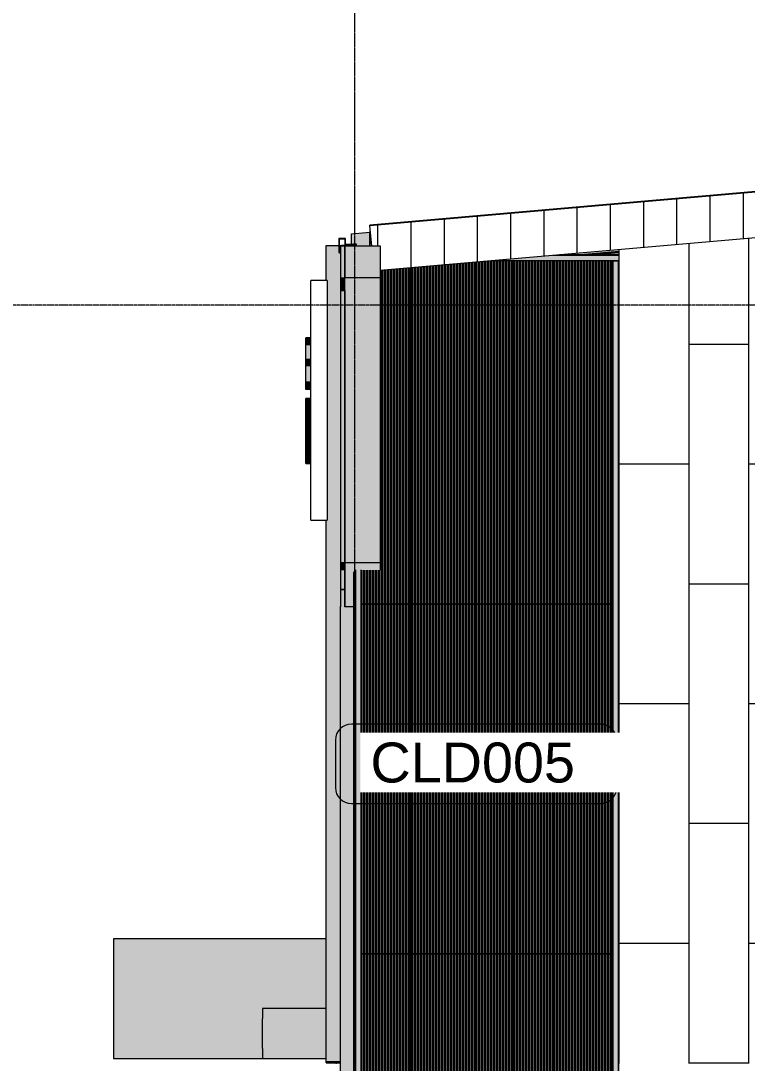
# Model space of a CAD drawing. Header units: millimetres. Extents: x -4612930 to -4329258, y -1064 to 30311.
# Drawn here: x -4581653 to -4574375, y 7603 to 18045 of the extents above; entities that cross this region are included whole.
import ezdxf

# ---------------------------------------------------------------- set-up
doc = ezdxf.new("R2010")
doc.units = ezdxf.units.MM
doc.linetypes.add('AEC_Center', pattern=[24, 12, -4, 4, -4])
doc.linetypes.add('Grid Line', pattern=[21, 12, -3, 3, -3])
for name, color, linetype, lineweight in [('A-ANNO-KEYN', 231, 'Continuous', 5), ('A-FLOR-LEVL', 51, 'Continuous', 5), ('A-GENM', 13, 'Continuous', 5), ('A-GLAZ-CURT', 52, 'Continuous', 5), ('A-GLAZ-CWMG', 51, 'Continuous', 5), ('A-ROOF', 132, 'Continuous', 5), ('A-ROOF-OTLN', 132, 'Continuous', 5), ('A-ROOF-PATT', 132, 'Continuous', 5), ('A-WALL', 113, 'Continuous', 5), ('A-WALL-PATT', 111, 'Continuous', 5), ('S-BEAM', 12, 'Continuous', 5), ('S-GRID', 1, 'Continuous', 5)]:
    doc.layers.add(name, color=color, linetype=linetype, lineweight=lineweight)
doc.styles.add('Arial_1', font='arial.ttf', dxfattribs={"height": 400})

# ---------------------------------------------------------------- blocks, each defined once
blk = doc.blocks.new('Structural Framing 21 - Structural Framing 1-750478-SOUTH WEST')
at = {"layer": 'S-BEAM'}
for points in [[(-4575947, 15700), (-4575879, 15701), (-4575659, 15721), (-4575659, 15731), (-4576019, 15700), (-4575961, 15700)], [(-4575894, 15700), (-4575763, 15700), (-4575659, 15711), (-4575659, 15721), (-4575879, 15701)], [(-4575675, 15700), (-4575659, 15700), (-4575659, 15709), (-4575763, 15700), (-4575707, 15700)]]:
    blk.add_hatch(color=256, dxfattribs=at).paths.add_polyline_path(points)
for p, q in [((-4576019, 15700), (-4575659, 15731)), ((-4575659, 15721), (-4575894, 15700))]:
    blk.add_line(p, q, dxfattribs=at)
blk = doc.blocks.new('Mechanical - Condensers - Mechanical - Condensers-1249279-SOUTH WEST')
at = {"layer": 'A-GENM'}
for points in [[(-4580021, 8750), (-4578595, 8750), (-4578595, 8850), (-4580725, 8850), (-4580725, 8750), (-4580252, 8750)], [(-4579232, 7750), (-4579232, 8150), (-4578595, 8150), (-4578595, 8750), (-4580725, 8750), (-4580725, 7750), (-4580021, 7750)], [(-4579101, 8050), (-4578595, 8050), (-4578595, 8150), (-4579232, 8150), (-4579232, 8050)], [(-4579101, 7750), (-4578595, 7750), (-4578595, 8050), (-4579232, 8050), (-4579232, 7750)], [(-4579829, 7650), (-4579232, 7651), (-4579232, 7750), (-4580725, 7750), (-4580725, 7650), (-4579849, 7650)], [(-4578713, 7650), (-4578595, 7652), (-4578595, 7750), (-4579232, 7750), (-4579232, 7650), (-4578715, 7650)]]:
    blk.add_hatch(color=256, dxfattribs=at).paths.add_polyline_path(points)
for p, q in [((-4578595, 8850), (-4580725, 8850)), ((-4580725, 8750), (-4580725, 7750)), ((-4578595, 8150), (-4579232, 8150)), ((-4579232, 7750), (-4579232, 8050)), ((-4580725, 7650), (-4579232, 7650)), ((-4579232, 7650), (-4578595, 7650))]:
    blk.add_line(p, q, dxfattribs=at)
for centre, start_param, end_param in [((-4580725, 8750), 0, 1.570796), ((-4579232, 8050), 0, 1.570796), ((-4580725, 7750), 1.570796, 3.141593), ((-4579232, 7750), 1.570796, 3.141593)]:
    blk.add_ellipse(centre, major_axis=(0, 100), ratio=0.000007, start_param=start_param, end_param=end_param, dxfattribs=at)
blk = doc.blocks.new('Structural Framing 56 - Structural Framing 1-1480425-SOUTH WEST')
at = {"layer": 'S-BEAM'}
blk.add_hatch(color=256, dxfattribs=at).paths.add_polyline_path([(-4576032, 15700), (-4576022, 15700), (-4576035, 15700)])
blk = doc.blocks.new('Structural Framing 46 - Structural Framing 1-1621990-SOUTH WEST')
at = {"layer": 'S-BEAM'}
blk.add_hatch(color=256, dxfattribs=at).paths.add_polyline_path([(-4576022, 15700), (-4576019, 15700), (-4575879, 15713)])
blk.add_line((-4575659, 15732), (-4576022, 15700), dxfattribs=at)
blk = doc.blocks.new('Roof Gutters3 - Roof Gutters-1885272-SOUTH WEST')
at = {"layer": 'A-ROOF-PATT'}
h = blk.add_hatch(dxfattribs=at)
h.set_pattern_fill('FP_20', color=256, style=0, pattern_type=2)
h.set_pattern_definition([(86.828, (-4548530.56, 18582.98), (-331.733, -29.0035), [])])
h.paths.add_polyline_path([(-4578155, 15992), (-4558305, 17728), (-4558305, 17734), (-4578155, 15997)])
h = blk.add_hatch(dxfattribs=at)
h.set_pattern_fill('FP_19', color=256, style=0, pattern_type=2)
h.set_pattern_definition([(90, (-4547772.3, 16803.9), (-333, 2e-14), [])])
h.paths.add_polyline_path([(-4578051, 15543), (-4558305, 17271), (-4538559, 15543), (-4538559, 15669), (-4538483, 15669), (-4538455, 15992), (-4558305, 17728), (-4578155, 15992), (-4578137, 15790), (-4578051, 15790), (-4578051, 15560)])
h.paths.add_polyline_path([(-4538455, 15992), (-4538455, 15992), (-4538583, 16000)])
h = blk.add_hatch(dxfattribs=at)
h.set_pattern_fill('FP_21', color=256, style=0, pattern_type=2)
h.set_pattern_definition([(264.897, (-4548525.9, 18526.15), (331.7204, 24.1453), [])])
h.paths.add_polyline_path([(-4578155, 15989), (-4578155, 15989), (-4578155, 15990)])
at = {"layer": 'A-ROOF'}
for p, q in [((-4558305, 17734), (-4578155, 15997)), ((-4558305, 17728), (-4578155, 15992)), ((-4558305, 17271), (-4578051, 15543)), ((-4578155, 15992), (-4578155, 15997)), ((-4578155, 15997), (-4578155, 15994)), ((-4578155, 15989), (-4578155, 15994)), ((-4578155, 15994), (-4578155, 15989)), ((-4578137, 15790), (-4578155, 15992))]:
    blk.add_line(p, q, dxfattribs=at)
blk = doc.blocks.new('Skygate1 - Skygate-2245925-SOUTH WEST')
at = {"layer": 'A-GENM'}
h = blk.add_hatch(color=256, dxfattribs=at)
h.paths.add_polyline_path([(-4578449, 7615), (-4578449, 12177), (-4578445, 12177), (-4578445, 15714), (-4578465, 15725), (-4578465, 15795), (-4578595, 15795), (-4578595, 15445), (-4578584, 15445), (-4578584, 13042), (-4578595, 13042), (-4578595, 7615)])
h.paths.add_polyline_path([(-4578445, 15719), (-4578445, 15795), (-4578460, 15795), (-4578460, 15728), (-4578455, 15725)])
h = blk.add_hatch(color=256, dxfattribs=at)
h.paths.add_polyline_path([(-4578410, 15790), (-4578405, 15790), (-4578405, 15793), (-4578440, 15793), (-4578440, 15790)])
h.paths.add_polyline_path([(-4578400, 15790), (-4578399, 15790), (-4578400, 15793)])
for points in [[(-4578399, 15790), (-4578324, 15790), (-4578324, 15808), (-4578399, 15808), (-4578399, 15793)], [(-4578324, 15790), (-4578310, 15790), (-4578310, 15808), (-4578324, 15808), (-4578324, 15793)], [(-4578304, 15790), (-4578304, 15808), (-4578310, 15808), (-4578310, 15790)], [(-4578289, 15790), (-4578290, 15808), (-4578304, 15808), (-4578304, 15790), (-4578290, 15790)], [(-4578449, 7608), (-4578449, 7615), (-4578595, 7615), (-4578595, 7608)]]:
    blk.add_hatch(color=256, dxfattribs=at).paths.add_polyline_path(points)
for p, q in [((-4578595, 15445), (-4578595, 15795)), ((-4578595, 15795), (-4578465, 15795)), ((-4578460, 15795), (-4578445, 15795)), ((-4578445, 15795), (-4578445, 15790)), ((-4578440, 15790), (-4578440, 15793)), ((-4578405, 15793), (-4578440, 15793)), ((-4578399, 15790), (-4578399, 15808)), ((-4578399, 15808), (-4578324, 15808)), ((-4578310, 15808), (-4578324, 15808)), ((-4578324, 15808), (-4578324, 15790)), ((-4578310, 15808), (-4578310, 15790)), ((-4578304, 15808), (-4578310, 15808)), ((-4578310, 15790), (-4578310, 15808)), ((-4578304, 15790), (-4578304, 15808)), ((-4578289, 15808), (-4578304, 15808)), ((-4578304, 15808), (-4578304, 15790)), ((-4578289, 15790), (-4578289, 15808)), ((-4578595, 7615), (-4578595, 13042)), ((-4578449, 7615), (-4578595, 7615)), ((-4578449, 7615), (-4578595, 7615)), ((-4578595, 7608), (-4578595, 7615)), ((-4578595, 7607), (-4578595, 7608)), ((-4578595, 7608), (-4578449, 7608))]:
    blk.add_line(p, q, dxfattribs=at)
blk = doc.blocks.new('Generic Models 19 - Generic Models 13-2245973-SOUTH WEST')
at = {"layer": 'A-GENM'}
for p, q in [((-4578747, 13042), (-4578747, 15445)), ((-4578584, 15445), (-4578747, 15445)), ((-4578584, 15445), (-4578584, 13042)), ((-4578747, 13042), (-4578584, 13042))]:
    blk.add_line(p, q, dxfattribs=at)
blk = doc.blocks.new('Generic Models 21 - Generic Models 13-2246435-SOUTH WEST')
at = {"layer": 'A-GENM'}
for points in [[(-4578440, 15790), (-4578440, 15791), (-4578445, 15790)], [(-4578489, 7600), (-4578449, 7600), (-4578449, 7607), (-4578500, 7607), (-4578500, 7600), (-4578495, 7600)]]:
    blk.add_hatch(color=256, dxfattribs=at).paths.add_polyline_path(points)
for p, q in [((-4578445, 15791), (-4578440, 15791)), ((-4578440, 15791), (-4578445, 15791)), ((-4578445, 15791), (-4578440, 15791)), ((-4578440, 15791), (-4578445, 15791)), ((-4578440, 15791), (-4578445, 15791)), ((-4578500, 7600), (-4578500, 7607)), ((-4578489, 7600), (-4578495, 7600))]:
    blk.add_line(p, q, dxfattribs=at)
blk = doc.blocks.new('Rectangular Mullion - Frame_Framed Facade_Danpal_DPANMF BT1-1262946-SOUTH WEST')
at = {"layer": 'A-GLAZ-CWMG'}
for points in [[(-4578315, 5860), (-4578308, 5860), (-4578308, 9300), (-4578317, 9300), (-4578317, 5860)], [(-4578305, 5860), (-4578305, 9300), (-4578308, 9300), (-4578306, 5860)]]:
    blk.add_hatch(color=256, dxfattribs=at).paths.add_polyline_path(points)
for p, q in [((-4578317, 5860), (-4578317, 9300)), ((-4578308, 5860), (-4578308, 9300)), ((-4578308, 5860), (-4578317, 5860)), ((-4578305, 5860), (-4578308, 5860))]:
    blk.add_line(p, q, dxfattribs=at)
blk = doc.blocks.new('FP_221-SOUTH WEST')
at = {"layer": 'A-GENM'}
blk.add_line((-4576712, 8700), (-4576712, 5259), dxfattribs=at)
blk = doc.blocks.new('MulticellPanel_Polycarbonate_Danpal_1040w - Grey-V220-SOUTH WEST')
at = {"layer": 'A-GENM'}
h = blk.add_hatch(dxfattribs=at)
h.set_pattern_fill('FP_142', color=256, style=0, pattern_type=2)
h.set_pattern_definition([(90, (-4576191.907, 6956.646), (15, -9e-16), [])])
h.paths.add_polyline_path([(-4576709, 5259), (-4575718, 5260), (-4575718, 8700), (-4576709, 8700), (-4576709, 5285)])
for q in [(-4576712, 8700), (-4575718, 8700)]:
    blk.add_line((-4576709, 8700), q, dxfattribs=at)
blk.add_blockref('FP_221-SOUTH WEST', (0, 0), dxfattribs=at)
blk = doc.blocks.new('Rectangular Mullion - Frame_Framed Facade_Danpal_DPANMF BT2-V223-SOUTH WEST')
at = {"layer": 'A-GLAZ-CWMG'}
for points in [[(-4578305, 5260), (-4578299, 5260), (-4578299, 8700), (-4578305, 8700), (-4578305, 5285)], [(-4578288, 5260), (-4578246, 5260), (-4578246, 8700), (-4578299, 8700), (-4578299, 5260)]]:
    blk.add_hatch(color=256, dxfattribs=at).paths.add_polyline_path(points)
for p, q in [((-4578305, 8700), (-4578305, 5260)), ((-4578299, 8700), (-4578299, 5260)), ((-4578246, 8700), (-4578246, 5260)), ((-4578299, 5260), (-4578305, 5260)), ((-4578246, 5260), (-4578299, 5260))]:
    blk.add_line(p, q, dxfattribs=at)
blk = doc.blocks.new('Rectangular Mullion - Frame_Framed Facade_Danpal_DPANMF BT1-2873973-SOUTH WEST')
at = {"layer": 'A-GLAZ-CWMG'}
for points in [[(-4575664, 12200), (-4575664, 15640), (-4575718, 15640), (-4575718, 12200), (-4575675, 12200)], [(-4575659, 12200), (-4575659, 15640), (-4575664, 15640), (-4575664, 12200)]]:
    blk.add_hatch(color=256, dxfattribs=at).paths.add_polyline_path(points)
for p, q in [((-4575718, 15640), (-4575664, 15640)), ((-4575718, 12200), (-4575718, 15640)), ((-4575664, 15640), (-4575659, 15640)), ((-4575664, 12200), (-4575664, 15640))]:
    blk.add_line(p, q, dxfattribs=at)
blk = doc.blocks.new('FP_225-SOUTH WEST')
at = {"layer": 'A-GENM'}
blk.add_line((-4576712, 5259), (-4576712, 8700), dxfattribs=at)
blk = doc.blocks.new('FP_226-SOUTH WEST')
at = {"layer": 'A-GENM'}
blk.add_line((-4577752, 8700), (-4577752, 5259), dxfattribs=at)
blk = doc.blocks.new('MulticellPanel_Polycarbonate_Danpal_1040w - Grey-V224-SOUTH WEST')
at = {"layer": 'A-GENM'}
h = blk.add_hatch(dxfattribs=at)
h.set_pattern_fill('FP_143', color=256, style=0, pattern_type=2)
h.set_pattern_definition([(90, (-4577231.907, 6956.646), (15, -9e-16), [])])
h.paths.add_polyline_path([(-4577749, 5259), (-4577589, 5259), (-4577588, 6100), (-4577440, 6100), (-4577440, 5259), (-4576715, 5259), (-4576715, 8700), (-4577749, 8700), (-4577749, 5267)])
for p, q in [((-4577749, 8700), (-4577752, 8700)), ((-4577749, 8700), (-4576715, 8700)), ((-4576712, 8700), (-4576715, 8700))]:
    blk.add_line(p, q, dxfattribs=at)
for name in ['FP_226-SOUTH WEST', 'FP_225-SOUTH WEST']:
    blk.add_blockref(name, (0, 0), dxfattribs=at)
blk = doc.blocks.new('FP_227-SOUTH WEST')
at = {"layer": 'A-GENM'}
blk.add_line((-4577752, 5259), (-4577752, 8700), dxfattribs=at)
blk = doc.blocks.new('MulticellPanel_Polycarbonate_Danpal_1040w - Grey-2878637-SOUTH WEST')
at = {"layer": 'A-GENM'}
h = blk.add_hatch(dxfattribs=at)
h.set_pattern_fill('FP_144', color=256, style=0, pattern_type=2)
h.set_pattern_definition([(90, (-4578021.614, 6956.646), (15, -9e-16), [])])
h.paths.add_polyline_path([(-4577774, 5259), (-4577755, 5259), (-4577755, 8700), (-4578246, 8700), (-4578246, 5260), (-4577777, 5259)])
for p in [(-4578246, 8700), (-4577752, 8700)]:
    blk.add_line(p, (-4577755, 8700), dxfattribs=at)
blk.add_blockref('FP_227-SOUTH WEST', (0, 0), dxfattribs=at)
blk = doc.blocks.new('FP_229-SOUTH WEST')
at = {"layer": 'A-GENM'}
blk.add_line((-4576712, 12200), (-4576712, 8700), dxfattribs=at)
blk = doc.blocks.new('MulticellPanel_Polycarbonate_Danpal_1040w - Grey-V228-SOUTH WEST')
at = {"layer": 'A-GENM'}
h = blk.add_hatch(dxfattribs=at)
h.set_pattern_fill('FP_145', color=256, style=0, pattern_type=2)
h.set_pattern_definition([(90, (-4576191.907, 10450), (15, -9e-16), [])])
h.paths.add_polyline_path([(-4576709, 8700), (-4575718, 8700), (-4575718, 12200), (-4576709, 12200), (-4576709, 8703)])
for p, q in [((-4576709, 12200), (-4576712, 12200)), ((-4576709, 12200), (-4575718, 12200)), ((-4576712, 8700), (-4576709, 8700)), ((-4575718, 8700), (-4576709, 8700))]:
    blk.add_line(p, q, dxfattribs=at)
blk.add_blockref('FP_229-SOUTH WEST', (0, 0), dxfattribs=at)
blk = doc.blocks.new('FP_231-SOUTH WEST')
at = {"layer": 'A-GENM'}
blk.add_line((-4576712, 8700), (-4576712, 12200), dxfattribs=at)
blk = doc.blocks.new('FP_232-SOUTH WEST')
at = {"layer": 'A-GENM'}
blk.add_line((-4577752, 12200), (-4577752, 8700), dxfattribs=at)
blk = doc.blocks.new('MulticellPanel_Polycarbonate_Danpal_1040w - Grey-V230-SOUTH WEST')
at = {"layer": 'A-GENM'}
h = blk.add_hatch(dxfattribs=at)
h.set_pattern_fill('FP_146', color=256, style=0, pattern_type=2)
h.set_pattern_definition([(90, (-4577231.907, 10450), (15, -9e-16), [])])
h.paths.add_polyline_path([(-4577749, 8700), (-4576715, 8700), (-4576715, 12200), (-4577749, 12200), (-4577749, 8703)])
for p, q in [((-4577749, 12200), (-4577752, 12200)), ((-4577749, 12200), (-4576715, 12200)), ((-4576712, 12200), (-4576715, 12200)), ((-4577752, 8700), (-4577749, 8700)), ((-4576715, 8700), (-4577749, 8700)), ((-4576715, 8700), (-4576712, 8700))]:
    blk.add_line(p, q, dxfattribs=at)
for name in ['FP_232-SOUTH WEST', 'FP_231-SOUTH WEST']:
    blk.add_blockref(name, (0, 0), dxfattribs=at)
blk = doc.blocks.new('FP_233-SOUTH WEST')
at = {"layer": 'A-GENM'}
blk.add_line((-4577752, 8700), (-4577752, 12200), dxfattribs=at)
blk = doc.blocks.new('MulticellPanel_Polycarbonate_Danpal_1040w - Grey-2878639-SOUTH WEST')
at = {"layer": 'A-GENM'}
h = blk.add_hatch(dxfattribs=at)
h.set_pattern_fill('FP_147', color=256, style=0, pattern_type=2)
h.set_pattern_definition([(90, (-4578021.614, 10450), (15, -9e-16), [])])
h.paths.add_polyline_path([(-4578246, 8700), (-4577755, 8700), (-4577756, 12200), (-4578246, 12200), (-4578246, 8703)])
for p, q in [((-4578246, 12200), (-4577755, 12200)), ((-4577752, 12200), (-4577755, 12200)), ((-4577755, 8700), (-4578246, 8700)), ((-4577755, 8700), (-4577752, 8700))]:
    blk.add_line(p, q, dxfattribs=at)
blk.add_blockref('FP_233-SOUTH WEST', (0, 0), dxfattribs=at)
blk = doc.blocks.new('Rectangular Mullion - Frame_Framed Facade_Danpal_DPANMF BT2-1886134-SOUTH WEST')
at = {"layer": 'A-GLAZ-CWMG'}
for points in [[(-4576711, 15641), (-4575659, 15641), (-4575659, 15695), (-4576339, 15693), (-4576712, 15660), (-4576712, 15641)], [(-4576107, 15695), (-4575659, 15695), (-4575659, 15700), (-4576256, 15700), (-4576319, 15695), (-4576109, 15695)]]:
    blk.add_hatch(color=256, dxfattribs=at).paths.add_polyline_path(points)
for p, q in [((-4575659, 15695), (-4576319, 15695)), ((-4575659, 15700), (-4576256, 15700)), ((-4575659, 15641), (-4576712, 15641))]:
    blk.add_line(p, q, dxfattribs=at)
blk = doc.blocks.new('Rectangular Mullion - Frame_Framed Facade_Danpal_DPANMF BT2-1113567-SOUTH WEST')
at = {"layer": 'A-GLAZ-CWMG'}
blk.add_hatch(color=256, dxfattribs=at).paths.add_polyline_path([(-4576720, 15641), (-4576712, 15642), (-4576712, 15660), (-4576914, 15641), (-4576742, 15641)])
blk.add_line((-4576712, 15641), (-4576929, 15641), dxfattribs=at)
blk = doc.blocks.new('Rectangular Mullion - Frame_Framed Facade_Danpal_DPANMF BT2-V235-SOUTH WEST')
at = {"layer": 'A-GLAZ-CWMG'}
for points in [[(-4578305, 8700), (-4578299, 8700), (-4578299, 12200), (-4578305, 12200), (-4578305, 8703)], [(-4578295, 8700), (-4578246, 8700), (-4578246, 12200), (-4578299, 12200), (-4578299, 8700)]]:
    blk.add_hatch(color=256, dxfattribs=at).paths.add_polyline_path(points)
for p, q in [((-4578305, 12200), (-4578305, 8700)), ((-4578299, 12200), (-4578299, 8700)), ((-4578246, 12200), (-4578246, 8700))]:
    blk.add_line(p, q, dxfattribs=at)
blk = doc.blocks.new('Rectangular Mullion - Frame_Framed Facade_Danpal_DPANMF BT1-V236-SOUTH WEST')
at = {"layer": 'A-GLAZ-CWMG'}
for points in [[(-4575718, 5260), (-4575664, 5260), (-4575664, 8700), (-4575718, 8700), (-4575718, 5427)], [(-4575664, 5260), (-4575659, 5260), (-4575659, 8700), (-4575664, 8700), (-4575664, 5427)]]:
    blk.add_hatch(color=256, dxfattribs=at).paths.add_polyline_path(points)
for p, q in [((-4575718, 5260), (-4575718, 8700)), ((-4575664, 5260), (-4575664, 8700)), ((-4575659, 5260), (-4575659, 7600)), ((-4575664, 5260), (-4575718, 5260)), ((-4575659, 5260), (-4575664, 5260))]:
    blk.add_line(p, q, dxfattribs=at)
blk = doc.blocks.new('Rectangular Mullion - Frame_Framed Facade_Danpal_DPANMF BT1-2872322-SOUTH WEST')
at = {"layer": 'A-GLAZ-CWMG'}
for points in [[(-4578308, 9300), (-4578308, 12524), (-4578317, 12524), (-4578315, 9300)], [(-4578305, 9300), (-4578305, 12525), (-4578308, 12525), (-4578308, 9300)]]:
    blk.add_hatch(color=256, dxfattribs=at).paths.add_polyline_path(points)
for p, q in [((-4578317, 9300), (-4578317, 12524)), ((-4578308, 9300), (-4578308, 12525))]:
    blk.add_line(p, q, dxfattribs=at)
blk = doc.blocks.new('FP_238-SOUTH WEST')
at = {"layer": 'A-GENM'}
blk.add_line((-4576712, 15641), (-4576712, 12200), dxfattribs=at)
blk = doc.blocks.new('MulticellPanel_Polycarbonate_Danpal_1040w - Grey-V237-SOUTH WEST')
at = {"layer": 'A-GENM'}
h = blk.add_hatch(dxfattribs=at)
h.set_pattern_fill('FP_148', color=256, style=0, pattern_type=2)
h.set_pattern_definition([(90, (-4576191.907, 13943.354), (15, -9e-16), [])])
h.paths.add_polyline_path([(-4576709, 12200), (-4575718, 12200), (-4575718, 15640), (-4576709, 15641), (-4576709, 12210)])
for p in [(-4576712, 12200), (-4575718, 12200)]:
    blk.add_line(p, (-4576709, 12200), dxfattribs=at)
blk.add_blockref('FP_238-SOUTH WEST', (0, 0), dxfattribs=at)
blk = doc.blocks.new('FP_240-SOUTH WEST')
at = {"layer": 'A-GENM'}
blk.add_line((-4576712, 12200), (-4576712, 15641), dxfattribs=at)
blk = doc.blocks.new('FP_241-SOUTH WEST')
at = {"layer": 'A-GENM'}
blk.add_line((-4577752, 15569), (-4577752, 12200), dxfattribs=at)
blk = doc.blocks.new('MulticellPanel_Polycarbonate_Danpal_1040w - Grey-V239-SOUTH WEST')
at = {"layer": 'A-GENM'}
h = blk.add_hatch(dxfattribs=at)
h.set_pattern_fill('FP_149', color=256, style=0, pattern_type=2)
h.set_pattern_definition([(90, (-4577231.907, 13943.354), (15, -9e-16), [])])
h.paths.add_polyline_path([(-4577749, 12200), (-4576715, 12200), (-4576715, 15641), (-4576929, 15641), (-4577749, 15569), (-4577749, 12202)])
for p, q in [((-4577752, 12200), (-4577749, 12200)), ((-4576715, 12200), (-4577749, 12200)), ((-4576715, 12200), (-4576712, 12200))]:
    blk.add_line(p, q, dxfattribs=at)
for name in ['FP_241-SOUTH WEST', 'FP_240-SOUTH WEST']:
    blk.add_blockref(name, (0, 0), dxfattribs=at)
blk = doc.blocks.new('FP_243-SOUTH WEST')
at = {"layer": 'A-GENM'}
blk.add_line((-4577752, 12200), (-4577752, 15569), dxfattribs=at)
blk = doc.blocks.new('MulticellPanel_Polycarbonate_Danpal_1040w - Grey-V242-SOUTH WEST')
at = {"layer": 'A-GENM'}
h = blk.add_hatch(dxfattribs=at)
h.set_pattern_fill('FP_150', color=256, style=0, pattern_type=2)
h.set_pattern_definition([(90, (-4578021.614, 13943.354), (15, -9e-16), [])])
h.paths.add_polyline_path([(-4577756, 12200), (-4577755, 12202), (-4577755, 15569), (-4578051, 15543), (-4578051, 12543), (-4578246, 12543), (-4578246, 12200), (-4577763, 12200)])
for q in [(-4578246, 12200), (-4577752, 12200)]:
    blk.add_line((-4577755, 12200), q, dxfattribs=at)
blk.add_blockref('FP_243-SOUTH WEST', (0, 0), dxfattribs=at)
blk = doc.blocks.new('Rectangular Mullion - Frame_Framed Facade_Danpal_DPANMF BT1-V244-SOUTH WEST')
at = {"layer": 'A-GLAZ-CWMG'}
for points in [[(-4575718, 8700), (-4575664, 8700), (-4575664, 12200), (-4575718, 12200), (-4575718, 8846)], [(-4575659, 8700), (-4575659, 12200), (-4575664, 12200), (-4575664, 8700)]]:
    blk.add_hatch(color=256, dxfattribs=at).paths.add_polyline_path(points)
for p, q in [((-4575718, 8700), (-4575718, 12200)), ((-4575664, 8700), (-4575664, 12200))]:
    blk.add_line(p, q, dxfattribs=at)
blk = doc.blocks.new('Rectangular Mullion - Frame_Framed Facade_Danpal_DPANMF BT2-2874239-SOUTH WEST')
at = {"layer": 'A-GLAZ-CWMG'}
for points in [[(-4578305, 12200), (-4578299, 12200), (-4578300, 12544), (-4578305, 12544), (-4578305, 12264)], [(-4578295, 12200), (-4578246, 12200), (-4578246, 12545), (-4578299, 12545), (-4578299, 12200), (-4578296, 12200)]]:
    blk.add_hatch(color=256, dxfattribs=at).paths.add_polyline_path(points)
for p, q in [((-4578305, 12544), (-4578305, 12200)), ((-4578299, 12545), (-4578299, 12200)), ((-4578246, 12545), (-4578246, 12200))]:
    blk.add_line(p, q, dxfattribs=at)
blk = doc.blocks.new('T-Keynote-ANZRS - Keynote Value _2mm Opaque_ box-1903833-SOUTH WEST')
at = {"layer": 'A-ANNO-KEYN'}
for p, q in [((-4554594, 6285), (-4557093, 6285)), ((-4557253, 6125), (-4557253, 5650)), ((-4554434, 5650), (-4554434, 6125)), ((-4557093, 5490), (-4554594, 5490))]:
    blk.add_line(p, q, dxfattribs=at)
for centre, start, end in [((-4557093, 6125), 90, 180), ((-4554594, 6125), 360, 90), ((-4557093, 5650), 180, 270), ((-4554594, 5650), 270, 360)]:
    blk.add_arc(centre, 160, start, end, dxfattribs=at)

msp = doc.modelspace()

# ---------------------------------------------------------------- hatches: boundary and pattern name
at = {"layer": 'A-GENM'}
for points in [[(-4578747, 14867), (-4578747, 14871), (-4578797, 14871), (-4578797, 14867)], [(-4578747, 14864), (-4578747, 14867), (-4578797, 14867), (-4578797, 14864)], [(-4578747, 14801), (-4578747, 14864), (-4578797, 14864), (-4578797, 14801)], [(-4578747, 14652), (-4578747, 14801), (-4578797, 14801), (-4578797, 14652)], [(-4578747, 14589), (-4578747, 14652), (-4578797, 14652), (-4578797, 14589)], [(-4578747, 14424), (-4578747, 14589), (-4578797, 14589), (-4578797, 14424)], [(-4578747, 14361), (-4578747, 14424), (-4578797, 14424), (-4578797, 14361)], [(-4578747, 14358), (-4578747, 14361), (-4578797, 14361), (-4578797, 14358)], [(-4578797, 14353), (-4578747, 14353), (-4578747, 14358), (-4578797, 14358)], [(-4578747, 14259), (-4578747, 14261), (-4578797, 14259), (-4578797, 14259)], [(-4578747, 14254), (-4578747, 14259), (-4578797, 14257), (-4578797, 14254)], [(-4578747, 14212), (-4578747, 14254), (-4578797, 14254), (-4578797, 14212)], [(-4578747, 14169), (-4578747, 14212), (-4578797, 14212), (-4578797, 14169)], [(-4578747, 14127), (-4578747, 14169), (-4578797, 14169), (-4578797, 14127)], [(-4578747, 14085), (-4578747, 14127), (-4578797, 14127), (-4578797, 14085)], [(-4578797, 14048), (-4578747, 14050), (-4578747, 14085), (-4578797, 14085), (-4578797, 14050)], [(-4578747, 14010), (-4578747, 14048), (-4578797, 14048), (-4578797, 14010)], [(-4578797, 13972), (-4578747, 13973), (-4578747, 14010), (-4578797, 14010), (-4578797, 13973)], [(-4578747, 13932), (-4578747, 13972), (-4578797, 13972), (-4578797, 13932)], [(-4578747, 13887), (-4578747, 13932), (-4578797, 13932), (-4578797, 13887)], [(-4578797, 13843), (-4578747, 13843), (-4578747, 13887), (-4578797, 13887)], [(-4578747, 13800), (-4578747, 13843), (-4578797, 13843), (-4578797, 13800)], [(-4578747, 13757), (-4578747, 13800), (-4578797, 13800), (-4578797, 13757)], [(-4578797, 13678), (-4578747, 13678), (-4578747, 13757), (-4578797, 13757), (-4578797, 13688)], [(-4578747, 13610), (-4578747, 13678), (-4578797, 13678), (-4578797, 13610)]]:
    msp.add_hatch(color=256, dxfattribs=at).paths.add_polyline_path(points)
at = {"layer": 'A-ROOF'}
h = msp.add_hatch(color=256, dxfattribs=at)
h.paths.add_polyline_path([(-4576256, 15700), (-4576044, 15700), (-4575659, 15734), (-4575659, 15752), (-4576109, 15713)])
h.paths.add_polyline_path([(-4578289, 15790), (-4578160, 15790), (-4578160, 15916), (-4578155, 15916), (-4578155, 15928), (-4578339, 15912), (-4578339, 15808), (-4578289, 15808)])
h = msp.add_hatch(color=256, dxfattribs=at)
h.paths.add_polyline_path([(-4538455, 15669), (-4538457, 15967), (-4538483, 15669)])
h.paths.add_polyline_path([(-4578137, 15790), (-4578155, 15967), (-4578155, 15790)])
msp.add_hatch(color=256, dxfattribs=at).paths.add_polyline_path([(-4576044, 15700), (-4576043, 15700), (-4575879, 15714)])
at = {"layer": 'A-ROOF-OTLN'}
h = msp.add_hatch(color=256, dxfattribs=at)
h.paths.add_polyline_path([(-4578445, 15714), (-4578445, 15719), (-4578460, 15728), (-4578460, 15861), (-4578405, 15861), (-4578405, 15790), (-4578400, 15790), (-4578400, 15866), (-4578465, 15866), (-4578465, 15725), (-4578460, 15722)])
h.paths.add_polyline_path([(-4578160, 15790), (-4578155, 15790), (-4578155, 15916), (-4578160, 15916)])
at = {"layer": 'A-WALL'}
for points in [[(-4578440, 15469), (-4578405, 15469), (-4578405, 15790), (-4578445, 15790), (-4578445, 15469)], [(-4578405, 15469), (-4578051, 15469), (-4578051, 15790), (-4578405, 15790), (-4578405, 15500)], [(-4578405, 15344), (-4578405, 15469), (-4578445, 15469), (-4578445, 15344), (-4578410, 15344)], [(-4578405, 12617), (-4578051, 12617), (-4578051, 15469), (-4578405, 15469), (-4578405, 12620)], [(-4578440, 12617), (-4578405, 12617), (-4578405, 15344), (-4578445, 15344), (-4578445, 12617)], [(-4578410, 12550), (-4578405, 12550), (-4578405, 12617), (-4578445, 12617), (-4578445, 12550), (-4578440, 12550)], [(-4578440, 12347), (-4578405, 12347), (-4578405, 12550), (-4578445, 12549), (-4578445, 12347)], [(-4578320, 12175), (-4578317, 12175), (-4578317, 12524), (-4578305, 12525), (-4578305, 12544), (-4578051, 12543), (-4578051, 12617), (-4578405, 12617), (-4578405, 12175), (-4578374, 12175)], [(-4578445, 12175), (-4578405, 12177), (-4578405, 12347), (-4578445, 12347), (-4578445, 12177)], [(-4578410, 5800), (-4578308, 5800), (-4578308, 5806), (-4578317, 5806), (-4578315, 5813), (-4578307, 5813), (-4578308, 5860), (-4578317, 5860), (-4578317, 12175), (-4578449, 12175), (-4578449, 5800)]]:
    msp.add_hatch(color=256, dxfattribs=at).paths.add_polyline_path(points)
at = {"layer": 'A-WALL-PATT'}
h = msp.add_hatch(dxfattribs=at)
h.set_pattern_fill('FP_2', color=256, style=0, pattern_type=2)
h.set_pattern_definition([(90, (-4536559.6, 7600), (-6000, 4e-13), [1200, -1200]), (90, (-4535359.6, 7600), (-6000, 4e-13), [1200, -1200]), (90, (-4534159.6, 7600), (-6000, 4e-13), [1200, -1200]), (90, (-4535359.6, 8800), (-6000, 4e-13), [1200, -1200]), (90, (-4534159.6, 8800), (-6000, 4e-13), [1200, -1200]), (180, (-4535359.6, 8800), (-3e-13, -2400), [1200, -4800]), (180, (-4534159.6, 10000), (-3e-13, -2400), [1200, -4800]), (90, (-4534159.6, 7600), (-6000, 4e-13), [1200, -1200]), (90, (-4532959.6, 7600), (-6000, 4e-13), [1200, -1200]), (90, (-4532359.6, 7600), (-6000, 4e-13), [1200, -1200]), (90, (-4532959.6, 8800), (-6000, 4e-13), [1200, -1200]), (90, (-4532359.6, 8800), (-6000, 4e-13), [1200, -1200]), (180, (-4532959.6, 8800), (-3e-13, -2400), [1200, -4800]), (180, (-4532359.6, 10000), (-3e-13, -2400), [600, -5400]), (90, (-4537159.6, 7600), (-6000, 4e-13), [1200, -1200]), (90, (-4536559.6, 7600), (-6000, 4e-13), [1200, -1200]), (90, (-4537159.6, 8800), (-6000, 4e-13), [1200, -1200]), (90, (-4536559.6, 8800), (-6000, 4e-13), [1200, -1200]), (180, (-4537159.6, 8800), (-3e-13, -2400), [1200, -4800]), (180, (-4536559.6, 10000), (-3e-13, -2400), [600, -5400]), (90, (-4536559.6, 7600), (-6000, 4e-13), [1200, -1200]), (90, (-4538359.6, 7600), (-6000, 4e-13), [1200, -1200])])
h.paths.add_polyline_path([(-4575659, 7600), (-4538559, 7600), (-4538559, 15543), (-4558305, 17271), (-4575659, 15752), (-4575659, 7706)])

# ---------------------------------------------------------------- linework, layer by layer
at = {"layer": 'A-FLOR-LEVL', "linetype": 'AEC_Center'}
msp.add_line((-4612130, 15200), (-4477322, 15200), dxfattribs=at)
at = {"layer": 'A-GENM'}
for p, q in [((-4578797, 14867), (-4578797, 14871)), ((-4578747, 14871), (-4578797, 14871)), ((-4578797, 14864), (-4578797, 14867)), ((-4578747, 14867), (-4578797, 14867)), ((-4578797, 14801), (-4578797, 14864)), ((-4578747, 14864), (-4578797, 14864)), ((-4578797, 14652), (-4578797, 14801)), ((-4578747, 14801), (-4578797, 14801)), ((-4578797, 14589), (-4578797, 14652)), ((-4578747, 14652), (-4578797, 14652)), ((-4578797, 14424), (-4578797, 14589)), ((-4578747, 14589), (-4578797, 14589)), ((-4578797, 14361), (-4578797, 14424)), ((-4578747, 14424), (-4578797, 14424)), ((-4578797, 14358), (-4578797, 14361)), ((-4578747, 14361), (-4578797, 14361)), ((-4578797, 14353), (-4578797, 14358)), ((-4578747, 14358), (-4578797, 14358)), ((-4578747, 14353), (-4578797, 14353)), ((-4578797, 14259), (-4578797, 14261)), ((-4578747, 14261), (-4578797, 14261)), ((-4578797, 14254), (-4578797, 14259)), ((-4578747, 14259), (-4578797, 14259)), ((-4578797, 14212), (-4578797, 14254)), ((-4578747, 14254), (-4578797, 14254)), ((-4578797, 14169), (-4578797, 14212)), ((-4578747, 14212), (-4578797, 14212)), ((-4578797, 14127), (-4578797, 14169)), ((-4578747, 14169), (-4578797, 14169)), ((-4578797, 14085), (-4578797, 14127)), ((-4578747, 14127), (-4578797, 14127)), ((-4578797, 14048), (-4578797, 14085)), ((-4578747, 14085), (-4578797, 14085)), ((-4578797, 14010), (-4578797, 14048)), ((-4578747, 14048), (-4578797, 14048)), ((-4578797, 13972), (-4578797, 14010)), ((-4578747, 14010), (-4578797, 14010)), ((-4578797, 13932), (-4578797, 13972)), ((-4578747, 13972), (-4578797, 13972)), ((-4578797, 13887), (-4578797, 13932)), ((-4578747, 13932), (-4578797, 13932)), ((-4578797, 13843), (-4578797, 13887)), ((-4578747, 13887), (-4578797, 13887)), ((-4578797, 13800), (-4578797, 13843)), ((-4578747, 13843), (-4578797, 13843)), ((-4578797, 13757), (-4578797, 13800)), ((-4578747, 13800), (-4578797, 13800)), ((-4578797, 13678), (-4578797, 13757)), ((-4578747, 13757), (-4578797, 13757)), ((-4578797, 13610), (-4578797, 13678)), ((-4578747, 13678), (-4578797, 13678)), ((-4578797, 13610), (-4578747, 13610))]:
    msp.add_line(p, q, dxfattribs=at)
at = {"layer": 'A-ROOF'}
for p, q in [((-4578339, 15912), (-4578155, 15928)), ((-4578339, 15808), (-4578339, 15912)), ((-4578155, 15971), (-4578155, 15790)), ((-4575659, 15734), (-4576044, 15700))]:
    msp.add_line(p, q, dxfattribs=at)
at = {"layer": 'A-ROOF-OTLN'}
for p, q in [((-4578155, 15916), (-4578160, 15916)), ((-4578160, 15916), (-4578160, 15790)), ((-4578400, 15866), (-4578465, 15866)), ((-4578465, 15866), (-4578465, 15725)), ((-4578460, 15728), (-4578460, 15861)), ((-4578460, 15861), (-4578405, 15861)), ((-4578405, 15861), (-4578405, 15790)), ((-4578400, 15790), (-4578400, 15866)), ((-4578465, 15725), (-4578445, 15714)), ((-4578445, 15719), (-4578460, 15728))]:
    msp.add_line(p, q, dxfattribs=at)
at = {"layer": 'A-WALL'}
for p, q in [((-4578445, 15344), (-4578445, 15790)), ((-4578445, 15790), (-4578405, 15790)), ((-4578405, 15790), (-4578405, 15469)), ((-4578405, 12175), (-4578405, 15790)), ((-4578405, 15790), (-4578051, 15790)), ((-4578051, 15790), (-4578051, 12543)), ((-4575659, 15752), (-4575659, 7600)), ((-4578445, 15469), (-4578405, 15469)), ((-4578051, 15469), (-4578405, 15469)), ((-4578405, 15344), (-4578445, 15344)), ((-4578445, 12617), (-4578445, 15344)), ((-4578445, 15344), (-4578405, 15344)), ((-4578405, 15344), (-4578405, 12617)), ((-4578445, 12550), (-4578445, 12617)), ((-4578405, 12617), (-4578445, 12617)), ((-4578445, 12347), (-4578445, 12550)), ((-4578445, 12550), (-4578405, 12550)), ((-4578405, 12617), (-4578405, 12550)), ((-4578051, 12617), (-4578405, 12617)), ((-4578405, 12550), (-4578405, 12347)), ((-4578445, 12175), (-4578445, 12347)), ((-4578445, 12347), (-4578405, 12347)), ((-4578405, 12347), (-4578445, 12347)), ((-4578405, 12347), (-4578405, 12175)), ((-4578449, 5800), (-4578449, 12177)), ((-4578449, 12177), (-4578445, 12177)), ((-4578317, 12175), (-4578405, 12175))]:
    msp.add_line(p, q, dxfattribs=at)
at = {"layer": 'S-GRID', "linetype": 'Grid Line'}
msp.add_line((-4578305, -610), (-4578305, 25305), dxfattribs=at)

# ---------------------------------------------------------------- block references
at = {"layer": 'A-ANNO-KEYN'}
msp.add_blockref('T-Keynote-ANZRS - Keynote Value _2mm Opaque_ box-1903833-SOUTH WEST', (-21248, 4715), dxfattribs=at)
at = {"layer": 'A-GENM'}
for name in ['Skygate1 - Skygate-2245925-SOUTH WEST', 'Generic Models 21 - Generic Models 13-2246435-SOUTH WEST', 'Generic Models 19 - Generic Models 13-2245973-SOUTH WEST', 'Mechanical - Condensers - Mechanical - Condensers-1249279-SOUTH WEST']:
    msp.add_blockref(name, (0, 0), dxfattribs=at)
at = {"layer": 'A-GLAZ-CURT'}
for name in ['MulticellPanel_Polycarbonate_Danpal_1040w - Grey-V242-SOUTH WEST', 'MulticellPanel_Polycarbonate_Danpal_1040w - Grey-V239-SOUTH WEST', 'MulticellPanel_Polycarbonate_Danpal_1040w - Grey-V237-SOUTH WEST', 'MulticellPanel_Polycarbonate_Danpal_1040w - Grey-2878639-SOUTH WEST', 'MulticellPanel_Polycarbonate_Danpal_1040w - Grey-V230-SOUTH WEST', 'MulticellPanel_Polycarbonate_Danpal_1040w - Grey-V228-SOUTH WEST', 'MulticellPanel_Polycarbonate_Danpal_1040w - Grey-2878637-SOUTH WEST', 'MulticellPanel_Polycarbonate_Danpal_1040w - Grey-V224-SOUTH WEST', 'MulticellPanel_Polycarbonate_Danpal_1040w - Grey-V220-SOUTH WEST']:
    msp.add_blockref(name, (0, 0), dxfattribs=at)
at = {"layer": 'A-GLAZ-CWMG'}
for name in ['Rectangular Mullion - Frame_Framed Facade_Danpal_DPANMF BT2-1886134-SOUTH WEST', 'Rectangular Mullion - Frame_Framed Facade_Danpal_DPANMF BT2-1113567-SOUTH WEST', 'Rectangular Mullion - Frame_Framed Facade_Danpal_DPANMF BT1-2873973-SOUTH WEST', 'Rectangular Mullion - Frame_Framed Facade_Danpal_DPANMF BT2-2874239-SOUTH WEST', 'Rectangular Mullion - Frame_Framed Facade_Danpal_DPANMF BT1-2872322-SOUTH WEST', 'Rectangular Mullion - Frame_Framed Facade_Danpal_DPANMF BT2-V235-SOUTH WEST', 'Rectangular Mullion - Frame_Framed Facade_Danpal_DPANMF BT1-V244-SOUTH WEST', 'Rectangular Mullion - Frame_Framed Facade_Danpal_DPANMF BT1-1262946-SOUTH WEST', 'Rectangular Mullion - Frame_Framed Facade_Danpal_DPANMF BT2-V223-SOUTH WEST', 'Rectangular Mullion - Frame_Framed Facade_Danpal_DPANMF BT1-V236-SOUTH WEST']:
    msp.add_blockref(name, (0, 0), dxfattribs=at)
at = {"layer": 'A-ROOF'}
msp.add_blockref('Roof Gutters3 - Roof Gutters-1885272-SOUTH WEST', (0, 0), dxfattribs=at)
at = {"layer": 'S-BEAM'}
for name in ['Structural Framing 56 - Structural Framing 1-1480425-SOUTH WEST', 'Structural Framing 46 - Structural Framing 1-1621990-SOUTH WEST', 'Structural Framing 21 - Structural Framing 1-750478-SOUTH WEST']:
    msp.add_blockref(name, (0, 0), dxfattribs=at)

# ---------------------------------------------------------------- next in the draw order: texts
at = {"layer": 'A-ANNO-KEYN', "insert": (-4578150, 10815), "char_height": 400, "width": 2533.33, "attachment_point": 1, "style": 'Arial_1', "bg_fill": 3, "box_fill_scale": 1.25, "bg_fill_color": 256, "bg_fill_true_color": 13158600, "bg_fill_transparency": 0}
msp.add_mtext('CLD005', dxfattribs=at)

doc.saveas('drawing.dxf')
